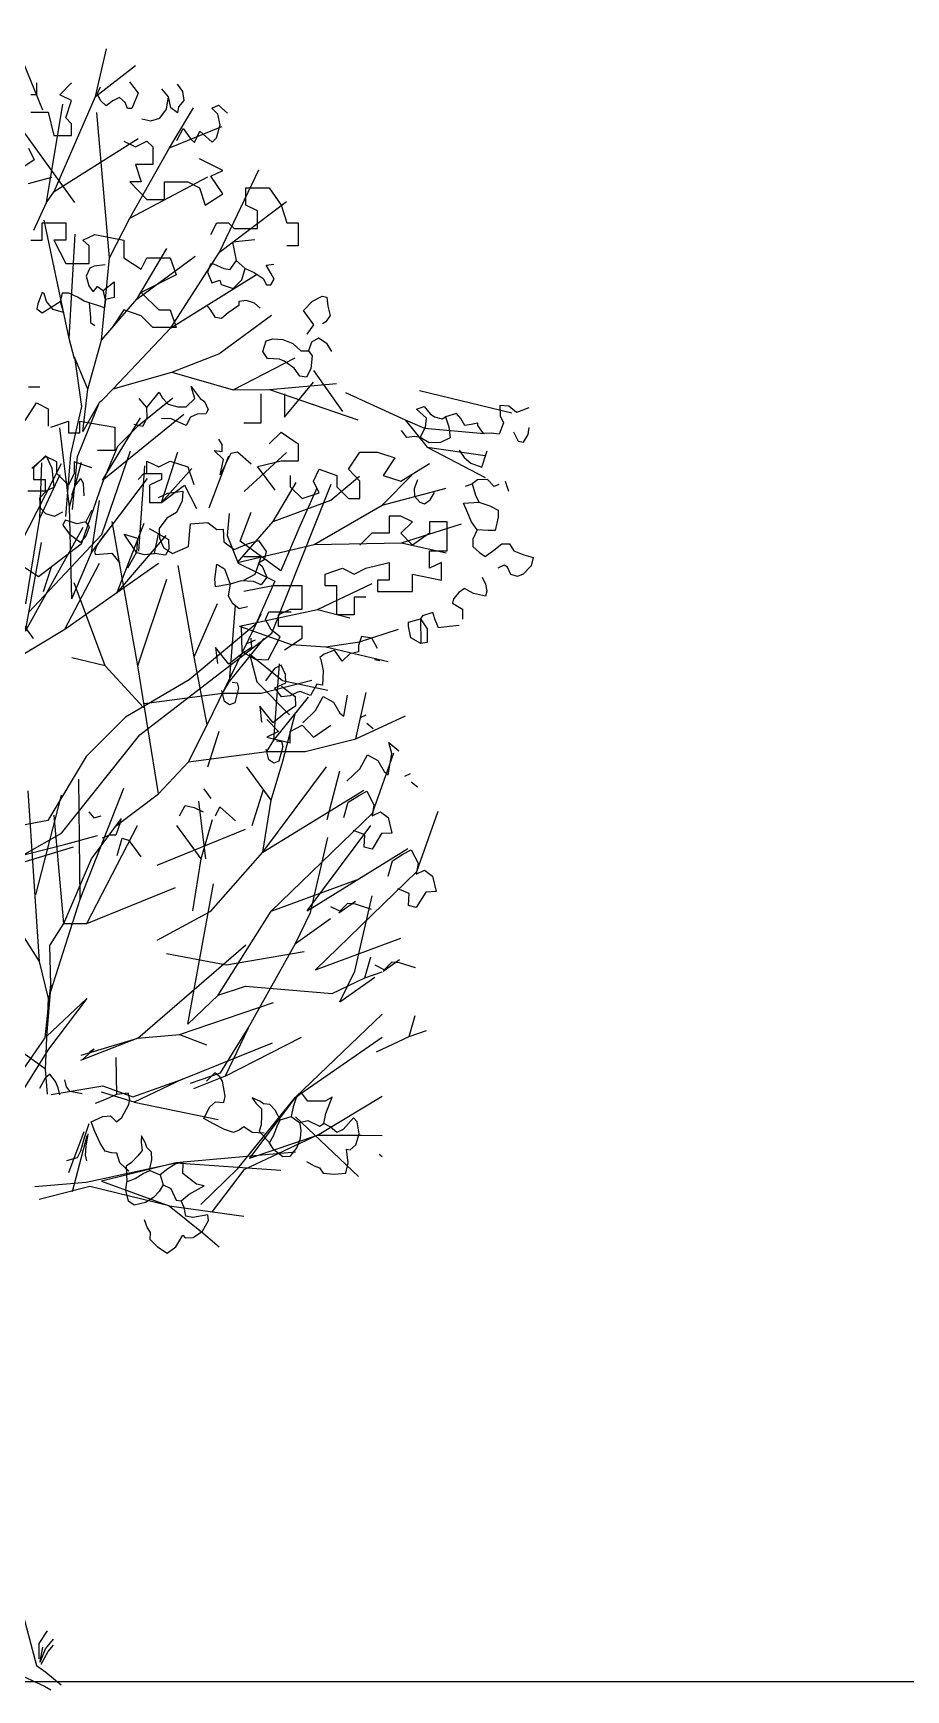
# Model space of a CAD drawing. Extents: x -408 to 1508121, y -29672 to 868845.
# Drawn here: x 1342741 to 1347442, y 164067 to 172992 of the extents above; entities that cross this region are included whole.
import ezdxf

# ---------------------------------------------------------------- set-up
doc = ezdxf.new("R2010")
doc.units = 0
doc.header["$MEASUREMENT"] = 0
doc.layers.get('0').update_dxf_attribs({"lineweight": 25})
doc.layers.add('Vegetation', color=8, linetype='Continuous')

# ---------------------------------------------------------------- blocks, each defined once
blk = doc.blocks.new('tree_elev_19')
for p, q in [((281.5, 5643), (169, 5920)), ((469.8, 5692.6), (509.7, 5863.2)), ((469.8, 5692.6), (613.7, 5803.9)), ((258.1, 5741), (258.1, 5698.7)), ((341.6, 5698.7), (383.9, 5741)), ((475.8, 5702.3), (487.9, 5727.7)), ((592, 5744.7), (623.4, 5704.7)), ((732.3, 5691.4), (708.1, 5720.5)), ((763.7, 5736.2), (783.1, 5710.8)), ((258.1, 5698.7), (237.5, 5698.7)), ((294.4, 5311.6), (352.4, 5664.8)), ((322.2, 5351.5), (469.8, 5692.6)), ((383.9, 5678.1), (341.6, 5698.7)), ((363.3, 5615.2), (383.9, 5678.1)), ((489.1, 5676.9), (475.8, 5702.3)), ((508.5, 5658.8), (489.1, 5676.9)), ((532.7, 5676.9), (508.5, 5658.8)), ((556.9, 5689), (532.7, 5676.9)), ((576.2, 5670.9), (556.9, 5689)), ((584.7, 5649.1), (576.2, 5670.9)), ((623.4, 5704.7), (600.4, 5649.1)), ((725, 5646.7), (732.3, 5691.4)), ((740.7, 5651.5), (732.3, 5691.4)), ((768.6, 5655.1), (764.9, 5633.4)), ((787.9, 5678.1), (768.6, 5655.1)), ((783.1, 5710.8), (787.9, 5678.1)), ((888.3, 5650.3), (911.3, 5661.2)), ((911.3, 5661.2), (943.9, 5632.2)), ((396.4, 5311.6), (158.1, 5641.8)), ((237.5, 5635.8), (300.4, 5635.8)), ((300.4, 5635.8), (321, 5552.3)), ((383.9, 5594.7), (363.3, 5615.2)), ((383.9, 5552.3), (383.9, 5594.7)), ((520.6, 5113.2), (474.6, 5634.6)), ((600.4, 5649.1), (584.7, 5649.1)), ((636.7, 5612.8), (669.4, 5605.6)), ((669.4, 5605.6), (700.8, 5614)), ((700.8, 5614), (725, 5646.7)), ((735.9, 5507.6), (821.8, 5651.5)), ((764.9, 5633.4), (740.7, 5651.5)), ((908.9, 5628.5), (888.3, 5650.3)), ((917.3, 5591), (908.9, 5628.5)), ((321, 5552.3), (383.9, 5552.3)), ((322.2, 5351.5), (623.4, 5541.4)), ((735.9, 5507.6), (923.4, 5585)), ((762.5, 5534.2), (785.5, 5577.7)), ((785.5, 5577.7), (813.3, 5537.8)), ((813.3, 5537.8), (825.4, 5526.9)), ((825.4, 5526.9), (844.8, 5568.1)), ((844.8, 5568.1), (889.5, 5528.1)), ((889.5, 5528.1), (905.2, 5543.9)), ((905.2, 5543.9), (917.3, 5591)), ((229.5, 5506.3), (250, 5465.2)), ((571.4, 5531.8), (613.7, 5511.2)), ((593.2, 5256), (735.9, 5507.6)), ((613.7, 5511.2), (654.8, 5531.8)), ((654.8, 5531.8), (676.6, 5511.2)), ((676.6, 5511.2), (676.6, 5448.3)), ((250, 5465.2), (187.1, 5422.8)), ((676.6, 5448.3), (613.7, 5448.3)), ((613.7, 5448.3), (634.3, 5385.4)), ((927, 5426.5), (843.5, 5468.9)), ((884.7, 5406), (927, 5426.5)), ((914.9, 5133.8), (1056.4, 5429)), ((229.5, 5380.5), (312.9, 5402.3)), ((593.2, 5256), (873.8, 5403.6)), ((634.3, 5385.4), (593.2, 5385.4)), ((593.2, 5385.4), (654.8, 5322.5)), ((717.7, 5385.4), (738.3, 5385.4)), ((717.7, 5322.5), (717.7, 5385.4)), ((738.3, 5385.4), (801.2, 5385.4)), ((801.2, 5385.4), (843.5, 5364.8)), ((843.5, 5364.8), (864.1, 5301.9)), ((927, 5343.1), (884.7, 5406)), ((1010.5, 5364.8), (1093.9, 5364.8)), ((1010.5, 5301.9), (1010.5, 5364.8)), ((1093.9, 5364.8), (1136.3, 5301.9)), ((248.4, 5212.4), (294.4, 5311.6)), ((294.4, 5311.6), (322.2, 5351.5)), ((654.8, 5322.5), (717.7, 5322.5)), ((864.1, 5301.9), (927, 5343.1)), ((914.9, 5133.8), (1155.6, 5315.3)), ((1051.6, 5281.4), (1010.5, 5301.9)), ((1136.3, 5301.9), (1156.8, 5239)), ((278.7, 5176.1), (278.7, 5239)), ((278.7, 5239), (363.3, 5239)), ((375.4, 4822.9), (285.9, 5248.7)), ((363.3, 5239), (363.3, 5176.1)), ((520.6, 5113.2), (593.2, 5256)), ((884.7, 5196.7), (906.4, 5239)), ((906.4, 5239), (947.6, 5239)), ((947.6, 5239), (968.1, 5218.5)), ((1051.6, 5218.5), (1051.6, 5281.4)), ((1156.8, 5239), (1198, 5239)), ((1198, 5239), (1198, 5155.6)), ((375.4, 4822.9), (397.2, 5197.9)), ((425, 5176.1), (467.4, 5196.7)), ((467.4, 5196.7), (571.4, 5176.1)), ((1041.9, 5177.4), (962.1, 5168.9)), ((968.1, 5218.5), (1051.6, 5218.5)), ((237.5, 5176.1), (278.7, 5176.1)), ((321, 5176.1), (341.6, 5135)), ((363.3, 5176.1), (321, 5176.1)), ((341.6, 5135), (363.3, 5092.7)), ((446.8, 5155.6), (425, 5176.1)), ((446.8, 5092.7), (446.8, 5155.6)), ((571.4, 5176.1), (571.4, 5135)), ((571.4, 5135), (571.4, 5113.2)), ((618.6, 4964.5), (726.2, 5147.1)), ((618.6, 4964.5), (827.8, 5119.3)), ((740.7, 4861.7), (914.9, 5133.8)), ((962.1, 5168.9), (975.4, 5103.6)), ((1198, 5155.6), (1156.8, 5155.6)), ((363.3, 5092.7), (446.8, 5092.7)), ((449.2, 5075.8), (437.1, 5046.7)), ((464.9, 5083), (449.2, 5075.8)), ((504.9, 5087.8), (464.9, 5083)), ((491.6, 4816.9), (520.6, 5113.2)), ((571.4, 5113.2), (634.3, 5072.1)), ((634.3, 5072.1), (654.8, 5113.2)), ((654.8, 5113.2), (738.3, 5113.2)), ((738.3, 5113.2), (760.1, 5051.6)), ((883.5, 5090.3), (872.6, 5061.2)), ((872.6, 5061.2), (888.3, 5023.7)), ((895.6, 5090.3), (883.5, 5090.3)), ((931.8, 5073.3), (895.6, 5090.3)), ((951.2, 5069.7), (931.8, 5073.3)), ((975.4, 5103.6), (951.2, 5069.7)), ((1008.1, 5074.5), (975.4, 5103.6)), ((996, 5033.4), (1008.1, 5074.5)), ((1008.1, 5074.5), (1039.5, 5060)), ((1039.5, 5060), (1072.2, 5038.3)), ((1083, 5086.6), (1110.9, 5090.3)), ((1100, 5057.6), (1083, 5086.6)), ((437.1, 5046.7), (445.6, 5012.9)), ((445.6, 5012.9), (461.3, 4991.1)), ((461.3, 4991.1), (477, 5010.4)), ((477, 5010.4), (497.6, 4995.9)), ((497.6, 4995.9), (537.5, 5026.2)), ((537.5, 5026.2), (537.5, 4970.5)), ((760.1, 5051.6), (634.3, 4988.7)), ((740.7, 4861.7), (1048, 5052.8)), ((888.3, 5023.7), (916.1, 5032.2)), ((916.1, 5032.2), (921, 5017.7)), ((921, 5017.7), (964.5, 5003.2)), ((964.5, 5003.2), (996, 5033.4)), ((1072.2, 5038.3), (1084.3, 5016.5)), ((1084.3, 5016.5), (1100, 5016.5)), ((1112.1, 5035.8), (1100, 5057.6)), ((1100, 5016.5), (1112.1, 5035.8)), ((262.9, 4947.5), (259.3, 4929.4)), ((278.7, 4988.7), (262.9, 4947.5)), ((285.9, 4985), (278.7, 4988.7)), ((278.7, 4914.9), (342.8, 4956)), ((294.4, 4956), (285.9, 4985)), ((318.6, 4927), (294.4, 4956)), ((350, 4986.2), (342.8, 4956)), ((342.8, 4956), (354.9, 4916.1)), ((374.2, 4986.2), (350, 4986.2)), ((405.7, 4971.7), (374.2, 4986.2)), ((429.9, 4957.2), (405.7, 4971.7)), ((446.8, 4951.2), (429.9, 4957.2)), ((481.9, 4940.3), (446.8, 4951.2)), ((446.8, 4951.2), (451.6, 4899.1)), ((502.4, 4933), (481.9, 4940.3)), ((491.6, 4816.9), (618.6, 4964.5)), ((506.1, 4963.3), (497.6, 4995.9)), ((506.1, 4963.3), (502.4, 4933)), ((537.5, 4970.5), (506.1, 4963.3)), ((634.3, 4988.7), (697.2, 4925.8)), ((882.3, 4928.2), (870.2, 4942.7)), ((985.1, 4941.5), (946.4, 4914.9)), ((1012.9, 4959.6), (985.1, 4956)), ((985.1, 4956), (985.1, 4941.5)), ((1040.7, 4950), (1012.9, 4959.6)), ((1061.3, 4931.8), (1040.7, 4950)), ((1217.3, 4923.3), (1248.8, 4957.2)), ((1248.8, 4957.2), (1283.8, 4975.4)), ((1283.8, 4975.4), (1300.8, 4971.7)), ((1300.8, 4971.7), (1304.4, 4939.1)), ((1304.4, 4939.1), (1312.9, 4906.4)), ((259.3, 4929.4), (278.7, 4914.9)), ((354.9, 4916.1), (318.6, 4927)), ((451.6, 4899.1), (451.6, 4881)), ((451.6, 4881), (467.4, 4870.1)), ((571.4, 4925.8), (530.3, 4862.9)), ((634.3, 4905.2), (571.4, 4925.8)), ((676.6, 4862.9), (634.3, 4905.2)), ((697.2, 4925.8), (738.3, 4925.8)), ((738.3, 4925.8), (760.1, 4862.9)), ((901.6, 4899.1), (882.3, 4928.2)), ((922.2, 4895.5), (901.6, 4899.1)), ((912.5, 4768.5), (1102.4, 4907.6)), ((946.4, 4914.9), (922.2, 4895.5)), ((1253.6, 4872.5), (1217.3, 4923.3)), ((1297.1, 4883.4), (1285.1, 4876.2)), ((1312.9, 4906.4), (1297.1, 4883.4)), ((394.8, 4750.4), (375.4, 4822.9)), ((533.9, 4642.7), (740.7, 4861.7)), ((760.1, 4862.9), (676.6, 4862.9)), ((1083, 4814.5), (1107.2, 4821.7)), ((1107.2, 4821.7), (1142.3, 4819.3)), ((1230.6, 4838.7), (1253.6, 4872.5)), ((1270.5, 4824.2), (1246.3, 4809.6)), ((1302, 4803.6), (1270.5, 4824.2)), ((442, 4641.5), (491.6, 4816.9)), ((744.4, 4702), (912.5, 4768.5)), ((1071, 4777), (1083, 4814.5)), ((1087.9, 4751.6), (1071, 4777)), ((1142.3, 4819.3), (1178.6, 4804.8)), ((1178.6, 4804.8), (1207.6, 4779.4)), ((1207.6, 4779.4), (1235.5, 4779.4)), ((1246.3, 4809.6), (1235.5, 4779.4)), ((1235.5, 4779.4), (1247.6, 4761.3)), ((1247.6, 4761.3), (1243.9, 4714.1)), ((1318.9, 4777), (1302, 4803.6)), ((394.8, 4756.4), (420.2, 4578.6)), ((442, 4641.5), (394.8, 4756.4)), ((533.9, 4642.7), (744.4, 4702)), ((744.4, 4702), (964.5, 4639.1)), ((964.5, 4639.1), (1187.1, 4754)), ((1131.4, 4749.2), (1087.9, 4751.6)), ((1147.2, 4741.9), (1131.4, 4749.2)), ((1183.4, 4716.5), (1147.2, 4741.9)), ((1204, 4687.5), (1183.4, 4716.5)), ((1243.9, 4714.1), (1228.2, 4683.8)), ((1252.8, 4707.9), (1356.8, 4561.6)), ((229.5, 4649.9), (270.6, 4649.9)), ((425, 4489.1), (442, 4641.5)), ((494, 4601.6), (533.9, 4642.7)), ((826.6, 4607.6), (813.3, 4651.2)), ((813.3, 4651.2), (846, 4607.6)), ((1095.1, 4640.3), (1335.9, 4662.1)), ((1148.8, 4541), (1252.8, 4666.8)), ((1228.2, 4683.8), (1204, 4687.5)), ((217, 4529), (258.1, 4591.9)), ((258.1, 4591.9), (300.4, 4570.1)), ((405.7, 4399.6), (484.3, 4594.3)), ((484.3, 4594.3), (425, 4489.1)), ((484.3, 4594.3), (494, 4601.6)), ((747.6, 4609.3), (619.9, 4505.5)), ((654.8, 4575), (627, 4607.6)), ((654.8, 4575), (698.4, 4630.6)), ((698.4, 4630.6), (710.5, 4608.8)), ((710.5, 4608.8), (731.1, 4587.1)), ((731.1, 4587.1), (766.1, 4577.4)), ((795.2, 4577.4), (826.6, 4607.6)), ((846, 4607.6), (861.7, 4596.7)), ((861.7, 4596.7), (875, 4567.7)), ((964.5, 4639.1), (1095.1, 4640.3)), ((1065.3, 4561.6), (1065.3, 4624.5)), ((1095.1, 4640.3), (1412.1, 4531.4)), ((1148.8, 4624.5), (1148.8, 4541)), ((1367.7, 4629.3), (1581.8, 4531.3)), ((1965.2, 4555.5), (1633.8, 4635.3)), ((1954.4, 4579.7), (1921.7, 4582.1)), ((1921.7, 4582.1), (1922.9, 4545.8)), ((300.4, 4570.1), (300.4, 4508.4)), ((310.1, 4504.8), (373, 4526.6)), ((373, 4526.6), (373, 4484.3)), ((420.2, 4578.6), (380.3, 4406.8)), ((414.1, 4484.3), (414.1, 4526.6)), ((414.1, 4526.6), (539.9, 4504.8)), ((495.2, 4314.9), (787.9, 4552)), ((495.2, 4314.9), (631.9, 4538.7)), ((640.3, 4508.4), (656.1, 4538.7)), ((656.1, 4538.7), (654.8, 4575)), ((739.5, 4536.3), (706.9, 4535.1)), ((795.2, 4510.9), (739.5, 4536.3)), ((766.1, 4577.4), (795.2, 4577.4)), ((810.9, 4541.1), (795.2, 4510.9)), ((835.1, 4552), (810.9, 4541.1)), ((866.5, 4553.2), (835.1, 4552)), ((875, 4567.7), (866.5, 4553.2)), ((1065.3, 4520.4), (1065.3, 4561.6)), ((1581.8, 4531.3), (1652, 4501.1)), ((1581.8, 4531.3), (1661.6, 4433.3)), ((1622.9, 4570), (1650.7, 4578.5)), ((1659.2, 4537.4), (1622.9, 4570)), ((1650.7, 4578.5), (1671.3, 4553.1)), ((1655.6, 4504.7), (1659.2, 4537.4)), ((1671.3, 4553.1), (1687, 4542.2)), ((1687, 4542.2), (1714.9, 4534.9)), ((1714.9, 4534.9), (1727, 4542.2)), ((1766.9, 4554.3), (1727, 4542.2)), ((1727, 4542.2), (1739, 4505.9)), ((1782.6, 4536.2), (1766.9, 4554.3)), ((1795.9, 4510.8), (1782.6, 4536.2)), ((1922.9, 4545.8), (1935, 4520.4)), ((1982.2, 4557.9), (1954.4, 4579.7)), ((2025.7, 4573.7), (1982.2, 4557.9)), ((376.6, 4218.1), (341.6, 4502.4)), ((373, 4484.3), (414.1, 4484.3)), ((539.9, 4504.8), (539.9, 4421.4)), ((619.9, 4505.5), (549.6, 4435.2)), ((607.7, 4515.7), (640.3, 4508.4)), ((1002.4, 4520.4), (1065.3, 4520.4)), ((1093.9, 4445.5), (1136.3, 4486.7)), ((1136.3, 4486.7), (1198, 4445.5)), ((1587.8, 4467.2), (1568.5, 4492.6)), ((1616.9, 4470.8), (1587.8, 4467.2)), ((1636.2, 4467.2), (1616.9, 4470.8)), ((1636.2, 4467.2), (1655.6, 4504.7)), ((1668.9, 4449.1), (1636.2, 4467.2)), ((1652, 4501.1), (1866.1, 4481.7)), ((1743.9, 4466), (1708.8, 4450.3)), ((1739, 4505.9), (1743.9, 4466)), ((1818.9, 4514.4), (1795.9, 4510.8)), ((1843.1, 4519.2), (1818.9, 4514.4)), ((1843.1, 4510.8), (1843.1, 4519.2)), ((1863.6, 4481.7), (1843.1, 4510.8)), ((1891.5, 4482.9), (1863.6, 4481.7)), ((1919.3, 4479.3), (1891.5, 4482.9)), ((1935, 4520.4), (1919.3, 4479.3)), ((1971.3, 4487.8), (1988.2, 4455.1)), ((2007.6, 4451.5), (2023.3, 4478.1)), ((2023.3, 4478.1), (2026.9, 4503.5)), ((380.3, 4406.8), (362.1, 4184.3)), ((539.9, 4421.4), (477, 4421.4)), ((493.1, 4119.3), (595.6, 4419.9)), ((549.6, 4435.2), (495.6, 4305.7)), ((706.9, 4233.9), (766.1, 4416.5)), ((929.4, 4388.7), (896.8, 4421.4)), ((896.8, 4421.4), (924.6, 4417.7)), ((924.6, 4443.1), (912.5, 4461.3)), ((924.6, 4417.7), (924.6, 4443.1)), ((956, 4410.5), (941.5, 4381.4)), ((980.2, 4415.3), (956, 4410.5)), ((1028.6, 4371.8), (980.2, 4415.3)), ((1004.4, 4273.8), (1155.6, 4414.1)), ((1198, 4445.5), (1198, 4403.2)), ((1198, 4403.2), (1198, 4382.6)), ((1378.6, 4353.5), (1419.7, 4415.2)), ((1419.7, 4415.2), (1482.6, 4415.2)), ((1482.6, 4415.2), (1545.5, 4394.6)), ((1661.6, 4433.3), (1869.7, 4324.5)), ((1661.6, 4433.3), (1869.7, 4403.1)), ((1708.8, 4450.3), (1668.9, 4449.1)), ((1776.5, 4422.5), (1793.5, 4395.8)), ((1857.6, 4360.8), (1872.1, 4405.5)), ((1872.1, 4405.5), (1876.9, 4420)), ((1988.2, 4455.1), (2007.6, 4451.5)), ((202.8, 4090.6), (348, 4374)), ((242, 4357.9), (292.7, 4401.6)), ((289.6, 4400.8), (247.2, 4358.5)), ((247.2, 4358.5), (247.2, 4317.3)), ((270.2, 4178.2), (277.5, 4376.6)), ((330.7, 4380.2), (289.6, 4400.8)), ((292.7, 4401.6), (313.4, 4357.9)), ((313.4, 4357.9), (320.3, 4288.7)), ((330.7, 4337.9), (330.7, 4380.2)), ((376.6, 4218.1), (420.2, 4379)), ((387.5, 4209.7), (405.7, 4399.6)), ((456.5, 4358.5), (393.6, 4380.2)), ((393.6, 4380.2), (393.6, 4337.9)), ((625.8, 4059.7), (647.6, 4365.7)), ((654.8, 4340.3), (654.8, 4382.6)), ((654.8, 4382.6), (697.2, 4362.1)), ((697.2, 4362.1), (738.3, 4382.6)), ((706.9, 4233.9), (815.7, 4356)), ((738.3, 4382.6), (801.2, 4362.1)), ((801.2, 4362.1), (823, 4299.2)), ((878.6, 4215.7), (948.8, 4402)), ((917.3, 4333.1), (929.4, 4388.7)), ((941.5, 4381.4), (917.3, 4333.1)), ((1136.3, 4382.6), (1051.6, 4362.1)), ((1051.6, 4362.1), (1114.5, 4278.6)), ((1198, 4382.6), (1136.3, 4382.6)), ((1252.8, 4311.2), (1273.4, 4353.5)), ((1273.4, 4353.5), (1336.3, 4331.7)), ((1419.7, 4311.2), (1378.6, 4353.5)), ((1545.5, 4394.6), (1503.2, 4331.7)), ((1566.1, 4311.2), (1670.1, 4374.1)), ((1793.5, 4395.8), (1817.7, 4375.3)), ((1817.7, 4375.3), (1857.6, 4360.8)), ((247.2, 4317.3), (289.6, 4317.3)), ((270.2, 4178.2), (342.8, 4334.3)), ((289.6, 4317.3), (289.6, 4275)), ((320.3, 4288.7), (295, 4277.2)), ((373, 4296.8), (330.7, 4337.9)), ((393.6, 4337.9), (373, 4296.8)), ((384.8, 4261.1), (396.4, 4293.3)), ((396.4, 4293.3), (417.1, 4321)), ((417.1, 4321), (426.3, 4302.6)), ((495.6, 4305.7), (418.2, 4084.7)), ((426.3, 4302.6), (428.6, 4258.8)), ((455.3, 4054.8), (657.3, 4321)), ((623.4, 4317.3), (644, 4337.9)), ((644, 4337.9), (706.9, 4337.9)), ((706.9, 4317.3), (664.5, 4296.8)), ((664.5, 4296.8), (664.5, 4233.9)), ((706.9, 4337.9), (706.9, 4317.3)), ((706.9, 4233.9), (790.3, 4296.8)), ((790.3, 4296.8), (832.7, 4213.3)), ((1102.8, 3764.9), (1316.2, 4300.6)), ((1107.6, 4166), (1191.1, 4306.3)), ((1169.3, 4331.7), (1169.3, 4290.6)), ((1169.3, 4290.6), (1211.7, 4248.3)), ((1265.2, 4285.5), (1203.3, 4149.6)), ((1273.4, 4268.8), (1252.8, 4311.2)), ((1315.7, 4242.2), (1418.5, 4329.3)), ((1336.3, 4331.7), (1336.3, 4290.6)), ((1336.3, 4290.6), (1378.6, 4248.3)), ((1419.7, 4248.3), (1419.7, 4311.2)), ((1499.5, 4224.1), (1606, 4332.9)), ((1499.5, 4224.1), (1729.4, 4285.8)), ((1503.2, 4331.7), (1566.1, 4311.2)), ((1626.6, 4316), (1614.5, 4283.3)), ((1798.3, 4293), (1822.5, 4301.5)), ((1841.9, 4316), (1822.5, 4301.5)), ((1822.5, 4301.5), (1834.6, 4260.4)), ((1878.2, 4317.2), (1841.9, 4316)), ((1902.3, 4291.8), (1878.2, 4317.2)), ((1918.1, 4299.1), (1902.3, 4291.8)), ((1954.4, 4273.7), (1942.3, 4310)), ((289.6, 4275), (226.7, 4275)), ((295, 4277.2), (269.6, 4249.6)), ((269.6, 4249.6), (271.9, 4215)), ((455.3, 4054.8), (484.3, 4241.1)), ((664.5, 4233.9), (706.9, 4233.9)), ((695.9, 4251.9), (730.4, 4268)), ((730.4, 4268), (783.4, 4274.9)), ((781.1, 4240.4), (760.4, 4198.9)), ((783.4, 4274.9), (781.1, 4240.4)), ((1107.6, 4166), (1315.7, 4242.2)), ((1211.7, 4248.3), (1273.4, 4268.8)), ((1378.6, 4248.3), (1419.7, 4248.3)), ((1614.5, 4283.3), (1615.7, 4256.7)), ((1615.7, 4256.7), (1635, 4235)), ((1635, 4235), (1652, 4228.9)), ((1652, 4228.9), (1671.3, 4243.4)), ((1671.3, 4243.4), (1687, 4270)), ((1791.1, 4231.3), (1846.7, 4235)), ((1803.2, 4204.7), (1791.1, 4231.3)), ((1834.6, 4260.4), (1846.7, 4235)), ((1846.7, 4235), (1886.6, 4221.7)), ((219.4, 3869.8), (270.2, 4178.2)), ((271.9, 4215), (290.4, 4194.3)), ((290.4, 4194.3), (322.6, 4185.1)), ((322.6, 4185.1), (352.6, 4201.2)), ((360.9, 4171), (352.4, 4152.8)), ((404.5, 4157.7), (360.9, 4171)), ((385.1, 3887.9), (376.6, 4218.1)), ((455.3, 4206), (435.9, 4164.9)), ((622.1, 3648.2), (530, 4166.6)), ((725.8, 4178.1), (698.2, 4141.3)), ((760.4, 4198.9), (725.8, 4178.1)), ((950.7, 4194.6), (943.2, 4116)), ((980.6, 4018.4), (1107.6, 4166)), ((990, 4094.8), (1029.4, 4199.3)), ((1255.2, 4083.8), (1499.5, 4224.1)), ((1566.1, 4185.4), (1524.9, 4185.4)), ((1524.9, 4185.4), (1524.9, 4123.7)), ((1608.4, 4164.8), (1566.1, 4185.4)), ((1820.1, 4164.8), (1803.2, 4204.7)), ((1886.6, 4221.7), (1915.6, 4207.1)), ((1915.6, 4181.7), (1904.8, 4133.4)), ((1915.6, 4207.1), (1915.6, 4181.7)), ((218.9, 3772.6), (426.3, 4145.9)), ((229.3, 3839), (493.1, 4119.3)), ((352.4, 4152.8), (376.6, 4120.2)), ((376.6, 4120.2), (417.8, 4091.1)), ((435.9, 4164.9), (404.5, 4157.7)), ((417.8, 4091.1), (437.1, 4114.1)), ((448, 4146.8), (435.9, 4164.9)), ((437.1, 4114.1), (448, 4146.8)), ((504.9, 4122.6), (485.5, 4096)), ((547.2, 3908.5), (645.2, 4160.1)), ((547.2, 3908.5), (723.8, 4115.3)), ((617.4, 4054.8), (572.6, 4120.2)), ((572.6, 4120.2), (621, 4105.7)), ((621, 4105.7), (617.4, 4054.8)), ((696, 4121.4), (664.5, 4139.5)), ((681.5, 4051.2), (696, 4121.4)), ((696, 4121.4), (732.3, 4100.8)), ((698.2, 4141.3), (700.5, 4106.7)), ((700.5, 4106.7), (714.3, 4072.2)), ((804.2, 4076.8), (808.8, 4132.1)), ((808.8, 4132.1), (811.1, 4157.4)), ((811.1, 4157.4), (873.3, 4162)), ((873.3, 4162), (905.5, 4136.7)), ((905.5, 4136.7), (928.6, 4139)), ((928.6, 4139), (930.9, 4092.9)), ((943.2, 4116), (982.4, 4016.2)), ((1203.3, 4149.6), (1135.7, 3989.3)), ((1462, 4123.7), (1419.7, 4081.3)), ((1524.9, 4123.7), (1462, 4123.7)), ((1566.1, 4123.7), (1608.4, 4164.8)), ((1608.4, 4081.3), (1566.1, 4123.7)), ((1568.5, 4089.8), (1785, 4157.6)), ((1670.1, 4123.7), (1608.4, 4081.3)), ((1733, 4164.8), (1670.1, 4164.8)), ((1670.1, 4164.8), (1670.1, 4123.7)), ((1733, 4060.8), (1733, 4164.8)), ((1840.7, 4135.8), (1820.1, 4164.8)), ((1840.7, 4135.8), (1824.9, 4103.1)), ((1880.6, 4133.4), (1840.7, 4135.8)), ((1904.8, 4133.4), (1880.6, 4133.4)), ((247.2, 3746.4), (8.9, 4076.6)), ((265.7, 3967.4), (73.2, 4094.2)), ((218.9, 3772.6), (276.5, 4090.6)), ((418.2, 4084.7), (265.7, 3967.4)), ((385.1, 3887.9), (455.3, 4054.8)), ((473.4, 4077.8), (466.2, 4056.1)), ((466.2, 4056.1), (469.8, 4047.6)), ((469.8, 4047.6), (529.1, 4052.4)), ((485.5, 4096), (473.4, 4077.8)), ((529.1, 4052.4), (558.1, 4016.1)), ((585.9, 3999.2), (617.4, 4054.8)), ((617.4, 4054.8), (645.2, 4047.6)), ((645.2, 4047.6), (681.5, 4051.2)), ((721.4, 4045.2), (681.5, 4051.2)), ((714.3, 4072.2), (746.6, 4051.4)), ((733.5, 4066.9), (721.4, 4045.2)), ((732.3, 4100.8), (733.5, 4066.9)), ((746.6, 4051.4), (804.2, 4076.8)), ((930.9, 4092.9), (967.7, 4065.3)), ((967.7, 4065.3), (1016.1, 4086)), ((980.6, 4018.4), (1255.2, 4083.8)), ((1135.7, 3989.3), (990, 4094.8)), ((1016.1, 4086), (1055.3, 4097.5)), ((1055.3, 4097.5), (1082.9, 4058.3)), ((1082.9, 4058.3), (1076, 4028.4)), ((1255.2, 4083.8), (1568.5, 4089.8)), ((1568.5, 4089.8), (1729.4, 4053.5)), ((1670.1, 3997.9), (1670.1, 4060.8)), ((1670.1, 4060.8), (1733, 4060.8)), ((1824.9, 4103.1), (1824.9, 4076.5)), ((1824.9, 4076.5), (1849.1, 4054.7)), ((1849.1, 4054.7), (1869.7, 4040.2)), ((1869.7, 4040.2), (1901.1, 4063.2)), ((1901.1, 4063.2), (1929, 4086.2)), ((1929, 4086.2), (1956.8, 4086.2)), ((1956.8, 4086.2), (1972.5, 4060.8)), ((1972.5, 4060.8), (2008.8, 4046.3)), ((2008.8, 4046.3), (2041.4, 4036.6)), ((283.2, 3914.4), (312, 4003.3)), ((359.5, 3779.6), (483.9, 4016.9)), ((359.5, 3779.6), (695.9, 4016.9)), ((824.9, 3680.5), (767.3, 4007.7)), ((898.6, 3959.3), (905.5, 4012.3)), ((905.5, 4012.3), (933.2, 3996.1)), ((933.2, 3996.1), (953.9, 3940.8)), ((982.4, 4016.2), (1114.1, 3951.9)), ((1065.3, 4039), (1002.4, 4039)), ((1043.5, 3977.3), (1065.3, 4039)), ((1076, 4028.4), (1055.3, 4016.9)), ((1055.3, 4016.9), (1069.1, 4005.3)), ((1069.1, 4005.3), (1085.2, 3966.2)), ((1295.1, 3977.3), (1356.8, 3997.9)), ((1356.8, 3997.9), (1399.1, 3977.3)), ((1399.1, 3977.3), (1440.3, 3997.9)), ((1440.3, 3997.9), (1524.9, 4018.4)), ((1524.9, 4018.4), (1524.9, 3955.5)), ((1712.4, 4018.4), (1670.1, 3997.9)), ((1712.4, 3955.5), (1712.4, 4018.4)), ((1937.4, 4008.8), (1914.4, 3997.9)), ((1949.5, 4001.5), (1937.4, 4008.8)), ((1961.6, 3976.1), (1949.5, 4001.5)), ((2034.2, 4006.4), (2006.4, 3977.3)), ((2041.4, 4036.6), (2034.2, 4006.4)), ((504.6, 3648.2), (394, 3945.4)), ((622.1, 3648.2), (725.8, 3959.3)), ((900.9, 3931.6), (898.6, 3959.3)), ((953.9, 3940.8), (900.9, 3931.6)), ((953.9, 3940.8), (947, 3899.4)), ((993.1, 3952.4), (953.9, 3940.8)), ((1036.9, 3950.1), (993.1, 3952.4)), ((1002.4, 3955.5), (1043.5, 3977.3)), ((1106.4, 3935), (1002.4, 3914.4)), ((1064.5, 3938.5), (1036.9, 3950.1)), ((1114.1, 3951.9), (1045.7, 3797.6)), ((1085.2, 3966.2), (1064.5, 3938.5)), ((1211.7, 3935), (1106.4, 3935)), ((1211.7, 3851.5), (1211.7, 3935)), ((1267.3, 3850.3), (1463.3, 3943.5)), ((1295.1, 3935), (1295.1, 3977.3)), ((1336.3, 3935), (1295.1, 3935)), ((1336.3, 3872.1), (1336.3, 3935)), ((1524.9, 3955.5), (1482.6, 3955.5)), ((1482.6, 3955.5), (1482.6, 3914.4)), ((1608.4, 3914.4), (1608.4, 3977.3)), ((1608.4, 3977.3), (1712.4, 3955.5)), ((1858.8, 3966.4), (1870.9, 3941)), ((1870.9, 3941), (1875.7, 3915.6)), ((1985.8, 3968.9), (1961.6, 3976.1)), ((2006.4, 3977.3), (1985.8, 3968.9)), ((824.9, 3680.5), (907.8, 3871.7)), ((947, 3899.4), (960.8, 3874)), ((960.8, 3874), (986.2, 3853.3)), ((1336.3, 3831), (1336.3, 3872.1)), ((1399.1, 3893.9), (1399.1, 3831)), ((1440.3, 3893.9), (1399.1, 3893.9)), ((1482.6, 3914.4), (1608.4, 3914.4)), ((1756, 3887.8), (1752.4, 3873.3)), ((1752.4, 3873.3), (1788.6, 3851.5)), ((1775.3, 3910.8), (1756, 3887.8)), ((1794.7, 3925.3), (1775.3, 3910.8)), ((1827.3, 3907.2), (1794.7, 3925.3)), ((1870.9, 3897.5), (1827.3, 3907.2)), ((1875.7, 3915.6), (1870.9, 3897.5)), ((871, 3436.3), (1064.5, 3834.9)), ((951.6, 3591), (972.3, 3865.1)), ((986.2, 3853.3), (1016.1, 3860.2)), ((986.7, 3789.8), (1267.3, 3850.3)), ((1080.6, 3814.1), (1092.2, 3841.8)), ((1101.4, 3777.3), (1080.6, 3814.1)), ((1092.2, 3841.8), (1172.8, 3841.8)), ((1127, 3831), (1169.3, 3851.5)), ((1127, 3788.6), (1127, 3831)), ((1169.3, 3851.5), (1211.7, 3851.5)), ((1267.3, 3850.3), (1383.4, 3820.1)), ((1399.1, 3831), (1336.3, 3831)), ((1593.9, 3804.3), (1637.4, 3816.4)), ((1644.7, 3827.3), (1637.4, 3816.4)), ((1637.4, 3816.4), (1638.7, 3728.1)), ((1637.4, 3816.4), (1661.6, 3780.2)), ((1681, 3839.4), (1644.7, 3827.3)), ((1689.5, 3812.8), (1681, 3839.4)), ((1701.5, 3783.8), (1689.5, 3812.8)), ((1788.6, 3851.5), (1788.6, 3815.2)), ((161.3, 3659.7), (359.5, 3779.6)), ((629.5, 3400.1), (1102.8, 3764.9)), ((1045.7, 3797.6), (807, 3597)), ((986.7, 3789.8), (1173, 3724.5)), ((993.1, 3791.1), (995.4, 3698.9)), ((1089.9, 3669), (1133.6, 3751.9)), ((1133.6, 3751.9), (1101.4, 3777.3)), ((1211.7, 3788.6), (1127, 3788.6)), ((1211.7, 3747.5), (1211.7, 3788.6)), ((1425.8, 3753.5), (1414.9, 3720.9)), ((1418.5, 3734.2), (1557.6, 3778.9)), ((1462, 3747.5), (1425.8, 3753.5)), ((1593.9, 3789.8), (1593.9, 3804.3)), ((1602.4, 3748.7), (1593.9, 3789.8)), ((1638.7, 3728.1), (1602.4, 3748.7)), ((1661.6, 3780.2), (1661.6, 3731.8)), ((1741.5, 3788.6), (1701.5, 3783.8)), ((1776.5, 3792.3), (1741.5, 3788.6)), ((949.3, 3653.2), (900.9, 3713.1)), ((900.9, 3713.1), (907.8, 3655.5)), ((951.6, 3591), (1076, 3745.3)), ((1029.9, 3713.1), (990.8, 3687.7)), ((995.4, 3698.9), (1043.8, 3671.3)), ((1043.5, 3740.2), (1015.7, 3728.1)), ((1023, 3690.6), (1049.6, 3590.2)), ((1023, 3690.6), (1141.5, 3595.1)), ((1027.6, 3747.6), (1029.9, 3713.1)), ((1148.8, 3705.2), (1211.7, 3747.5)), ((1173, 3724.5), (1297.5, 3716)), ((1291.5, 3689.4), (1275.8, 3677.3)), ((1327.8, 3704), (1291.5, 3689.4)), ((1297.5, 3716), (1418.5, 3734.2)), ((1297.5, 3716), (1521.3, 3662.8)), ((1355.6, 3664), (1327.8, 3704)), ((1383.4, 3690.6), (1355.6, 3664)), ((1414.9, 3697.9), (1383.4, 3690.6)), ((1414.9, 3720.9), (1414.9, 3697.9)), ((1482.6, 3710), (1462, 3747.5)), ((1661.6, 3731.8), (1638.7, 3728.1)), ((504.6, 3648.2), (384.8, 3675.9)), ((642.9, 3498.5), (504.6, 3648.2)), ((695.9, 3187.4), (622.1, 3648.2)), ((871, 3436.3), (824.9, 3680.5)), ((990.8, 3687.7), (949.3, 3653.2)), ((1043.8, 3671.3), (1089.9, 3669)), ((1112.5, 3638.6), (1096.7, 3615.7)), ((1110.6, 3381), (1131.3, 3655.1)), ((1136.7, 3649.5), (1112.5, 3638.6)), ((1152.4, 3616.9), (1136.7, 3649.5)), ((1275.8, 3677.3), (1279.4, 3670.1)), ((1279.4, 3670.1), (1287.9, 3630.2)), ((1287.9, 3630.2), (1285.4, 3578.2)), ((1471.7, 3670.1), (1491.1, 3666.5)), ((807, 3597), (577.3, 3463.1)), ((926.2, 3549.5), (951.6, 3591)), ((960.8, 3588.7), (979.2, 3586.4)), ((979.2, 3586.4), (983.8, 3567.9)), ((1049.6, 3590.2), (1166.9, 3471.7)), ((1064.5, 3549.5), (1246.5, 3595.6)), ((1096.7, 3615.7), (1081, 3593.9)), ((1113.7, 3568.5), (1153.6, 3586.6)), ((1138.2, 3574.5), (1186.6, 3537.6)), ((1141.5, 3595.1), (1304.8, 3560)), ((1153.6, 3586.6), (1152.4, 3616.9)), ((1264.9, 3581.8), (1241.9, 3540.7)), ((1285.4, 3578.2), (1264.9, 3581.8)), ((645.2, 3512.6), (926.2, 3549.5)), ((933.2, 3519.5), (923.9, 3558.7)), ((926.2, 3549.5), (1064.5, 3549.5)), ((951.6, 3508), (933.2, 3519.5)), ((970, 3514.9), (951.6, 3508)), ((983.8, 3567.9), (970, 3514.9)), ((1110.6, 3381), (1235, 3535.3)), ((1137.9, 3535.8), (1113.7, 3568.5)), ((1169.3, 3539.4), (1137.9, 3535.8)), ((1193.5, 3551.5), (1169.3, 3539.4)), ((1186.6, 3537.6), (1188.9, 3503.1)), ((1205.6, 3555.2), (1193.5, 3551.5)), ((1241.9, 3540.7), (1205.6, 3555.2)), ((1260.3, 3487.3), (1288, 3538)), ((1288, 3538), (1324.8, 3517.2)), ((1324.8, 3517.2), (1347.9, 3478.1)), ((1361.7, 3466.5), (1375.5, 3542.6)), ((1405.5, 3385.6), (1442.4, 3551.5)), ((577.3, 3463.1), (436.7, 3322.4)), ((1108.3, 3443.2), (1059.9, 3503.1)), ((1059.9, 3503.1), (1066.8, 3445.5)), ((1085.9, 3454.8), (1127, 3412.4)), ((1149.8, 3477.7), (1108.3, 3443.2)), ((1142.8, 3305.3), (1188.9, 3480.4)), ((1188.9, 3503.1), (1149.8, 3477.7)), ((1214.2, 3443.5), (1260.3, 3487.3)), ((1347.9, 3478.1), (1361.7, 3466.5)), ((1405.5, 3385.6), (1582.9, 3468.5)), ((1421.6, 3461.9), (1442.3, 3471.2)), ((348.6, 3046.7), (629.5, 3400.1)), ((804.2, 3302.6), (871, 3436.3)), ((873.3, 3284.5), (914.7, 3413.6)), ((1127, 3412.4), (1085.9, 3391.9)), ((1085.9, 3391.9), (1169.3, 3371.3)), ((1169.3, 3412.4), (1211.7, 3434.2)), ((1169.3, 3371.3), (1169.3, 3412.4)), ((1211.7, 3434.2), (1252.8, 3391.9)), ((1252.8, 3391.9), (1315.7, 3434.2)), ((1444.6, 3441.2), (1467.7, 3422.8)), ((804.2, 3302.6), (1085.2, 3339.5)), ((1092.2, 3309.5), (1082.9, 3348.7)), ((1085.2, 3339.5), (1110.6, 3381)), ((1085.2, 3339.5), (1223.5, 3339.5)), ((1119.8, 3378.7), (1138.2, 3376.4)), ((1142.8, 3357.9), (1129, 3304.9)), ((1138.2, 3376.4), (1142.8, 3357.9)), ((1223.5, 3339.5), (1405.5, 3385.6)), ((1465.4, 3118.6), (1541.4, 3335.2)), ((1520.7, 3256.5), (1534.5, 3332.6)), ((1534.5, 3332.6), (1523, 3371.7)), ((1523, 3371.7), (1559.9, 3341.8)), ((436.7, 3322.4), (298.8, 3091.8)), ((695.9, 3187.4), (804.2, 3302.6)), ((1101.4, 3164.7), (1013.8, 3284.5)), ((1071.4, 2978.1), (1299.5, 3284.5)), ((1110.6, 3298), (1092.2, 3309.5)), ((1101.4, 3164.7), (1142.8, 3305.3)), ((1129, 3304.9), (1110.6, 3298)), ((1373.2, 3233.5), (1419.3, 3277.3)), ((1419.3, 3277.3), (1447, 3328)), ((1447, 3328), (1483.8, 3307.2)), ((1483.8, 3307.2), (1506.9, 3268.1)), ((414.8, 2809.6), (410.2, 3240.4)), ((1301.8, 3095.3), (1347.9, 3270.4)), ((1506.9, 3268.1), (1520.7, 3256.5)), ((1580.6, 3251.9), (1601.3, 3261.2)), ((1603.6, 3231.2), (1626.7, 3212.8)), ((269.6, 2586.1), (228.2, 3198.9)), ((255.8, 2825.7), (348, 3182.8)), ((414.8, 2809.6), (571.5, 3208.2)), ((546.1, 3074.5), (695.9, 3187.4)), ((866.4, 2954.7), (841, 3162.1)), ((859.4, 3206.2), (884.8, 3171.6)), ((1032.3, 3074.5), (1073.7, 3203.6)), ((1071.4, 2978.1), (1433.1, 3201.6)), ((1071.4, 2978.1), (1101.4, 3164.7)), ((1361.7, 3102.5), (1377.8, 3157.8)), ((1377.8, 3157.8), (1414.7, 3180.9)), ((1414.7, 3180.9), (1444.6, 3197)), ((1444.6, 3197), (1470, 3148.6)), ((356.3, 2722), (321.7, 3111.4)), ((446.2, 3122.9), (464.6, 3102.2)), ((455.4, 2954.7), (563.7, 3099.9)), ((464.6, 3102.2), (489.9, 3109.1)), ((771.9, 3109.1), (792.6, 3146)), ((792.6, 3146), (824.9, 3139)), ((824.9, 3139), (857.2, 3122.9)), ((849.4, 2954.7), (890.8, 3095.3)), ((900.9, 3109.1), (917.1, 3141.3)), ((917.1, 3141.3), (972.4, 3090.7)), ((1101.4, 2766.1), (1465.4, 3118.6)), ((1470, 3148.6), (1463.1, 3109.4)), ((1463.1, 3109.4), (1493, 3123.3)), ((1493, 3123.3), (1520.7, 3102.5)), ((1520.7, 3102.5), (1534.5, 3047.2)), ((1624.4, 2908.6), (1700.4, 3125.2)), ((298.8, 3091.8), (204.1, 3074.1)), ((217.1, 2972.7), (348.6, 3046.7)), ((364.1, 3007.7), (477, 3037.7)), ((439.2, 2722), (621.3, 3074.5)), ((519.9, 3040), (494.5, 3028.5)), ((542.9, 3040), (519.9, 3040)), ((561.4, 3090.7), (542.9, 3040)), ((691.2, 2932), (1009.2, 3061)), ((849.4, 2954.7), (761.8, 3074.5)), ((1230.4, 2768.1), (1458.5, 3074.5)), ((1437.7, 3040.3), (1396.3, 3056.4)), ((1435.4, 2996.5), (1437.7, 3040.3)), ((1497.6, 3044.9), (1463.1, 2989.6)), ((1534.5, 3047.2), (1497.6, 3044.9)), ((389.4, 2996.2), (99.1, 2908.6)), ((156.7, 2954.7), (364.1, 3007.7)), ((547.5, 2966.2), (566, 3028.5)), ((566, 3028.5), (589, 3021.5)), ((589, 3021.5), (607.4, 2996.2)), ((607.4, 2996.2), (632.8, 2961.6)), ((884.8, 2766.1), (1071.4, 2978.1)), ((1230.4, 2768.1), (1592.1, 2991.6)), ((1241.9, 2761.5), (1304.1, 3031.1)), ((1463.1, 2989.6), (1435.4, 2996.5)), ((1573.7, 2970.9), (1603.6, 2987)), ((1603.6, 2987), (1629, 2938.6)), ((356.3, 2722), (455.4, 2954.7)), ((819.4, 2768.1), (849.4, 2954.7)), ((1520.7, 2892.5), (1536.8, 2947.8)), ((1536.8, 2947.8), (1573.7, 2970.9)), ((1629, 2938.6), (1622.1, 2899.4)), ((801.8, 2360.6), (894, 2865.2)), ((1101.4, 2766.1), (1407.8, 2879)), ((1260.4, 2556.1), (1624.4, 2908.6)), ((1622.1, 2899.4), (1652, 2913.3)), ((1652, 2913.3), (1679.7, 2892.5)), ((1679.7, 2892.5), (1693.5, 2837.2)), ((269.6, 2586.1), (110.7, 2834.9)), ((301.9, 2452.5), (414.8, 2809.6)), ((439.2, 2722), (757.2, 2851)), ((1344.1, 2761), (1403.2, 2803)), ((1400.9, 2551.5), (1463.1, 2821.1)), ((1596.7, 2830.3), (1555.3, 2846.4)), ((1594.4, 2786.5), (1596.7, 2830.3)), ((1656.6, 2834.9), (1622.1, 2779.6)), ((1693.5, 2837.2), (1656.6, 2834.9)), ((691.2, 2662.5), (884.8, 2766.1)), ((910.1, 2464.3), (1101.4, 2766.1)), ((1188.9, 2650.9), (1241.9, 2761.5)), ((1188.9, 2650.9), (1314.2, 2739.9)), ((1347.9, 2766.1), (1315.6, 2782.3)), ((1375.5, 2793.8), (1347.9, 2766.1)), ((1403.2, 2791.5), (1375.5, 2793.8)), ((1460.8, 2773), (1403.2, 2791.5)), ((1622.1, 2779.6), (1594.4, 2786.5)), ((305.6, 2643.7), (356.3, 2722)), ((356.3, 2722), (439.2, 2722)), ((310.2, 2503.1), (305.6, 2643.7)), ((622, 2310.2), (1010.3, 2645.4)), ((941, 2574), (1219.3, 2622)), ((1018.4, 2346.8), (1188.9, 2650.9)), ((1260.4, 2556.1), (1566.8, 2669)), ((301.9, 2452.5), (269.6, 2586.1)), ((725.2, 2614.7), (941, 2574)), ((1437.7, 2526.5), (1459.2, 2602)), ((1506.9, 2556.1), (1474.6, 2572.3)), ((1503.1, 2551), (1562.2, 2593)), ((1534.5, 2583.8), (1506.9, 2556.1)), ((1562.2, 2581.5), (1534.5, 2583.8)), ((1619.8, 2563), (1562.2, 2581.5)), ((289.5, 2311.9), (310.2, 2503.1)), ((310.2, 2503.1), (294.1, 2316.5)), ((1320.2, 2471.2), (1437.7, 2526.5)), ((1347.9, 2440.9), (1400.9, 2551.5)), ((1347.9, 2440.9), (1473.2, 2529.9)), ((1437.7, 2526.5), (1499.6, 2548.4)), ((290.4, 2199), (301.9, 2452.5)), ((294.1, 2316.5), (439.2, 2452.5)), ((439.2, 2452.5), (301, 2270.4)), ((801.8, 2360.6), (910.1, 2464.3)), ((910.1, 2464.3), (1009.2, 2496.6)), ((1009.2, 2496.6), (1320.2, 2471.2)), ((290.4, 2199), (-25.3, 2427.1)), ((771.4, 2323), (1109.6, 2438.1)), ((1499.6, 2397.1), (1188.9, 2098)), ((1596.7, 2316.5), (1618.2, 2392)), ((622, 2310.2), (771.4, 2323)), ((771.4, 2323), (868.7, 2286)), ((919.3, 2185.5), (1018.4, 2346.8)), ((1018.4, 2346.8), (935.5, 2174)), ((1596.7, 2316.5), (1658.6, 2338.4)), ((301, 2270.4), (197.3, 2104.5)), ((211.1, 2199), (289.5, 2311.9)), ((622, 2310.2), (415.9, 2230.7)), ((418.8, 2249), (622, 2310.2)), ((423.8, 2233.2), (465.7, 2270.5)), ((465.7, 2270.5), (448.7, 2260.4)), ((782, 2163.6), (1105.5, 2293.5)), ((935.5, 2174), (1209.6, 2314.5)), ((1188.9, 2098), (1499.6, 2314)), ((1479.2, 2261.2), (1596.7, 2316.5)), ((542.6, 2241.1), (545.4, 2108.6)), ((289.5, 2166.8), (268.7, 2129.9)), ((305.6, 2180.6), (289.5, 2166.8)), ((297.3, 2109.2), (290.4, 2199)), ((326.3, 2155.2), (305.6, 2180.6)), ((335.6, 2132.2), (326.3, 2155.2)), ((365.6, 2135.1), (359.5, 2160.7)), ((603.6, 2100.2), (782, 2163.6)), ((782, 2163.6), (609, 2081.1)), ((811, 2148.7), (919.3, 2185.5)), ((935.5, 2174), (822.6, 2127.9)), ((898.6, 2185.5), (868.6, 2155.6)), ((917, 2171.7), (898.6, 2185.5)), ((926.2, 2155.6), (917, 2171.7)), ((935.5, 2102.6), (926.2, 2155.6)), ((311.1, 2108), (496.2, 2139.4)), ((342.5, 2106.9), (335.6, 2132.2)), ((378.8, 2118.5), (365.6, 2135.1)), ((422.3, 2110.1), (378.8, 2118.5)), ((507.9, 2091.5), (468.6, 2075.8)), ((609, 2081.1), (492.1, 2116)), ((496.2, 2139.4), (603.6, 2100.2)), ((545.4, 2108.6), (507.9, 2091.5)), ((587.5, 2113.2), (545.4, 2108.6)), ((593.2, 2090.8), (587.5, 2113.2)), ((590.2, 2072.5), (593.2, 2090.8)), ((930.9, 2079.5), (935.5, 2102.6)), ((981.5, 1842.2), (1188.9, 2098)), ((1188.9, 2098), (1023, 1879.1)), ((1059.9, 2084.1), (1032.2, 2095.7)), ((1032.2, 2095.7), (1046.1, 2077.2)), ((1073.7, 2074.9), (1059.9, 2084.1)), ((1191.2, 2095.7), (1179.7, 2063.4)), ((1209.6, 2114.1), (1191.2, 2095.7)), ((1232.7, 2084.1), (1209.6, 2114.1)), ((1294.9, 2084.1), (1232.7, 2084.1)), ((1267.2, 1962), (1499.6, 2102.1)), ((1320.2, 2098), (1294.9, 2084.1)), ((1297.2, 2040.4), (1320.2, 2098)), ((454.4, 2010.3), (496.5, 2029.6)), ((496.5, 2029.6), (524.2, 2031)), ((524.2, 2031), (546.1, 2010.4)), ((546.1, 2010.4), (564.2, 2025.4)), ((564.2, 2025.4), (590.2, 2072.5)), ((609, 2081.1), (910.7, 2018.5)), ((859.4, 2021.9), (880.2, 2063.4)), ((880.2, 2063.4), (900.9, 2081.8)), ((900.9, 2081.8), (930.9, 2079.5)), ((1046.1, 2077.2), (1066.8, 2056.5)), ((1066.8, 2031.2), (1064.5, 1998.9)), ((1066.8, 2056.5), (1066.8, 2031.2)), ((1096.7, 2072.6), (1073.7, 2074.9)), ((1115.2, 2051.9), (1096.7, 2072.6)), ((1124.4, 2033.5), (1115.2, 2051.9)), ((1133.6, 2017.3), (1124.4, 2033.5)), ((1133.6, 2017.3), (1172.8, 2028.9)), ((1179.7, 2063.4), (1172.8, 2028.9)), ((1172.8, 2028.9), (1202.7, 2008.1)), ((1188.8, 2028.2), (1415.1, 1813.3)), ((1290.3, 2003.5), (1297.2, 2040.4)), ((1396.3, 2024.2), (1359.4, 1982.8)), ((1410.1, 2010.4), (1396.3, 2024.2)), ((374.3, 1827.9), (430, 1975.5)), ((446.2, 2003.2), (430, 1952.5)), ((436.9, 1922.5), (443.8, 1966.3)), ((467.9, 1975.8), (454.4, 2010.3)), ((487.2, 1933.6), (467.9, 1975.8)), ((891.7, 2003.5), (859.4, 2021.9)), ((933.2, 1982.8), (891.7, 2003.5)), ((965.4, 1971.3), (933.2, 1982.8)), ((986.2, 1980.5), (965.4, 1971.3)), ((1002.3, 1992), (986.2, 1980.5)), ((1032.2, 1971.3), (1002.3, 1992)), ((1076, 1968.9), (1032.2, 1971.3)), ((1064.5, 1998.9), (1057.6, 1975.9)), ((1057.6, 1975.9), (1094.4, 1934.4)), ((1110.6, 1962), (1122.1, 1994.3)), ((1122.1, 1994.3), (1133.6, 2017.3)), ((1202.7, 2008.1), (1232.7, 2015)), ((1202.7, 2008.1), (1207.3, 1980.5)), ((1207.3, 1980.5), (1205, 1950.5)), ((1232.7, 2015), (1274.2, 1994.3)), ((1274.2, 1994.3), (1290.3, 2003.5)), ((1313.3, 1992), (1290.3, 2003.5)), ((1336.4, 1971.3), (1313.3, 1992)), ((1359.4, 1982.8), (1336.4, 1971.3)), ((1405.5, 1927.5), (1417, 1966.6)), ((1417, 1966.6), (1410.1, 2010.4)), ((439.2, 1959.4), (386.2, 1758.9)), ((416.2, 1904.1), (404.7, 1881.1)), ((430, 1952.5), (416.2, 1904.1)), ((434.6, 1890.3), (436.9, 1922.5)), ((505.1, 1904.4), (487.2, 1933.6)), ((527, 1898.6), (505.1, 1904.4)), ((637.5, 1907.2), (621.6, 1887.4)), ((635.2, 1959.4), (634.4, 1936.3)), ((634.4, 1936.3), (637.5, 1907.2)), ((649.5, 1933), (635.2, 1959.4)), ((654.5, 1917.2), (649.5, 1933)), ((671, 1900.9), (654.5, 1917.2)), ((1267.2, 1962), (1002.3, 1837.6)), ((1023, 1879.1), (1267.2, 1962)), ((1094.4, 1934.4), (1110.6, 1962)), ((1110.6, 1909), (1094.4, 1934.4)), ((1142.8, 1883.7), (1110.6, 1909)), ((1193.5, 1918.3), (1168.2, 1886)), ((1205, 1950.5), (1193.5, 1918.3)), ((1267.2, 1962), (1423.9, 1962)), ((1377.8, 1863), (1370.9, 1911.3)), ((1370.9, 1911.3), (1384.7, 1909)), ((1384.7, 1909), (1405.5, 1927.5)), ((1423.9, 1962), (1499.6, 1960.8)), ((404.7, 1881.1), (365.5, 1869.5)), ((439.2, 1869.5), (434.6, 1890.3)), ((436.7, 1793.8), (758.6, 1862.9)), ((758.6, 1862.9), (492.1, 1796.5)), ((546.8, 1897.4), (527, 1898.6)), ((557.1, 1862.5), (546.8, 1897.4)), ((589.8, 1833.2), (557.1, 1862.5)), ((599.6, 1863.8), (579.8, 1850.2)), ((579.8, 1850.2), (582.5, 1794.7)), ((621.6, 1887.4), (599.6, 1863.8)), ((665, 1834.8), (667.9, 1853.1)), ((667.9, 1853.1), (672.3, 1873.2)), ((672.3, 1873.2), (671, 1900.9)), ((759, 1859.6), (729.8, 1841.7)), ((1188.3, 1900.9), (758.6, 1862.9)), ((758.6, 1862.9), (1136.2, 1836.2)), ((784.9, 1862.4), (759, 1859.6)), ((784.1, 1824.6), (784.9, 1862.4)), ((1168.2, 1886), (1142.8, 1883.7)), ((1228.1, 1867.6), (1255.7, 1851.4)), ((1255.7, 1851.4), (1274.2, 1844.5)), ((1368.6, 1826.1), (1377.8, 1863)), ((1499.6, 1884.5), (1488.4, 1892.9)), ((251.7, 1777.1), (436.7, 1793.8)), ((492.1, 1796.5), (734.4, 1707.9)), ((579.1, 1764.9), (582.5, 1794.7)), ((582.5, 1794.7), (612.4, 1806.1)), ((612.4, 1806.1), (641.6, 1824)), ((641.6, 1824), (665, 1834.8)), ((665, 1834.8), (702.7, 1819.2)), ((729.8, 1841.7), (702.7, 1819.2)), ((702.7, 1819.2), (713, 1784.2)), ((832.5, 1785.6), (784.1, 1824.6)), ((860.9, 1780.5), (832.5, 1785.6)), ((847.9, 1713.2), (981.5, 1842.2)), ((1002.3, 1837.6), (889.4, 1687.9)), ((1274.2, 1844.5), (1288, 1826.1)), ((1288, 1826.1), (1327.1, 1821.5)), ((1327.1, 1821.5), (1368.6, 1826.1)), ((450, 1777.2), (268.1, 1731.4)), ((734.4, 1707.9), (450, 1777.2)), ((588.3, 1724.9), (579.1, 1764.9)), ((678.7, 1737.9), (649.5, 1720)), ((699.3, 1759.8), (678.7, 1737.9)), ((713, 1784.2), (699.3, 1759.8)), ((713, 1784.2), (740.7, 1770.8)), ((740.7, 1770.8), (760, 1728.6)), ((760, 1728.6), (778.3, 1725.7)), ((778.3, 1725.7), (806.8, 1750.1)), ((789, 1702.3), (778.3, 1725.7)), ((806.8, 1750.1), (860.9, 1780.5)), ((609.5, 1710.8), (588.3, 1724.9)), ((649.5, 1720), (609.5, 1710.8)), ((734.4, 1707.9), (1003.2, 1671.2)), ((734.4, 1707.9), (856.4, 1609.6)), ((794, 1671.7), (789, 1702.3)), ((819.1, 1666.2), (794, 1671.7)), ((873.9, 1675.4), (819.1, 1666.2)), ((876, 1655.9), (873.9, 1675.4)), ((644.6, 1658.9), (656, 1629)), ((656, 1629), (666, 1612)), ((666, 1612), (665.2, 1589)), ((820.3, 1594.2), (853.9, 1617.5)), ((853.9, 1617.5), (876, 1655.9)), ((856.4, 1609.6), (914.6, 1561.1)), ((665.2, 1589), (692.9, 1560.8)), ((692.9, 1560.8), (728, 1538.4)), ((728, 1538.4), (758.3, 1561.3)), ((758.3, 1561.3), (783.3, 1603.3)), ((783.3, 1603.3), (792.6, 1592.9)), ((792.6, 1592.9), (820.3, 1594.2)), ((144.1, 485.6), (258.4, 56.8))]:
    blk.add_line(p, q)
for points in [[(268.2, 81.6), (268.2, 136.4), (297.2, 181.4)], [(271.4, 68.8), (290.7, 117.1), (319.7, 152.5)], [(271.4, 72), (281.1, 123.5)], [(274.6, 62.3), (300.4, 107.4), (319.7, 129.9)], [(-144.4, 56.8), (-198.9, -16.5), (-176.1, -7.5), (-130.7, -16.5), (-89.8, -30.2), (-44.4, -7.5), (60.1, 28.9), (178.2, 33.4), (287.3, -16.5), (310, -30.2)], [(258.4, 56.8), (291.8, 33.4), (346.4, -12)]]:
    blk.add_lwpolyline(points)

msp = doc.modelspace()

# ---------------------------------------------------------------- linework, layer by layer
msp.add_line((1332537.7, 164112), (1394422.2, 164112))

# ---------------------------------------------------------------- block references
at = {"layer": 'Vegetation', "xscale": 1.5, "yscale": 1.5, "zscale": 1.5}
msp.add_blockref('tree_elev_19', (1342371.9, 164112), dxfattribs=at)

doc.saveas('drawing.dxf')
